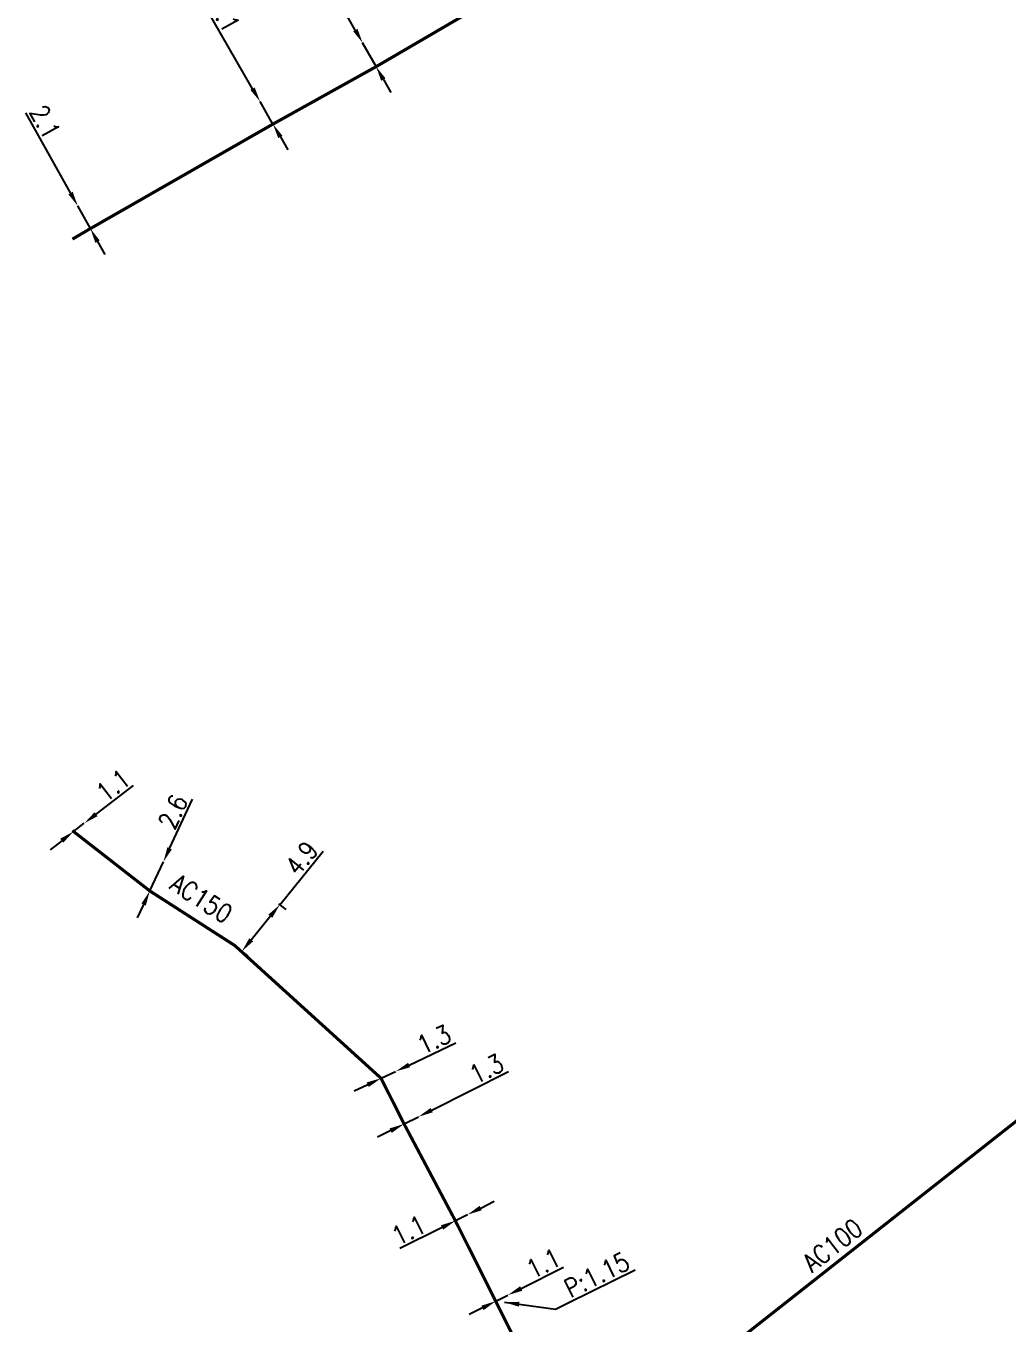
# Model space of a CAD drawing. Header units: millimetres. Extents: x 160996 to 162003, y 120996 to 122000.
# Drawn here: x 160996.2 to 161075.5, y 121475.4 to 121580.3 of the extents above; entities that cross this region are included whole.
import ezdxf
from ezdxf.enums import TextEntityAlignment as Align

# ---------------------------------------------------------------- set-up
doc = ezdxf.new("R2010")
doc.units = ezdxf.units.MM
doc.header["$PDMODE"] = 34
doc.linetypes.add('L_100_AP', pattern=[14, 10, -1.5, 1, -1.5])
doc.linetypes.add('L_100_PE', pattern=[14, 10, -1.5, 1, -1.5])
doc.layers.get('Defpoints').update_dxf_attribs({"linetype": 'CONTINUOUS'})
doc.layers.add('L_140', color=3, linetype='CONTINUOUS')
doc.styles.get("Standard").update_dxf_attribs({"font": 'romans.shx', "width": 0.85})
doc.dimstyles.get("Standard").update_dxf_attribs({"dimtxt": 1.5, "dimasz": 1.2, "dimexe": 0.625, "dimexo": 0.625, "dimgap": 0.25, "dimtad": 1, "dimdec": 1, "dimzin": 0, "dimdsep": 46, "dimtxsty": 'Standard', "dimcen": -0.5, "dimadec": 0, "dimazin": 0, "dimtfac": 1, "dimtdec": 1, "dimtmove": 0, "dimatfit": 3, "dimfxl": 0, "dimtolj": 1, "dimtzin": 0, "dimarcsym": 0})

# ---------------------------------------------------------------- blocks, each defined once
blk = doc.blocks.new('*D461')
at = {"layer": 'Defpoints', "color": 0, "linetype": 'Continuous', "transparency": 16777216}
for p in [(161000.43, 121565.72), (161000.43, 121565.72), (161001.45, 121563.89)]:
    blk.add_point(p, dxfattribs=at)
at = {"layer": 'L_140', "color": 0, "linetype": 'Continuous', "lineweight": -2, "transparency": 16777216}
for p, q in [((160999.84, 121566.77), (160996.25, 121573.24)), ((161001.45, 121563.89), (161000.43, 121565.72)), ((161000.97, 121566.02), (161000.97, 121566.02)), ((161001.99, 121564.19), (161001.99, 121564.19)), ((161002.03, 121562.84), (161002.61, 121561.79))]:
    blk.add_line(p, q, dxfattribs=at)
at = {"layer": 'L_140', "color": 0, "linetype": 'Continuous', "transparency": 16777216}
for points in [[(161000.02, 121566.87), (160999.67, 121566.67), (161000.43, 121565.72)], [(161002.2, 121562.93), (161001.85, 121562.74), (161001.45, 121563.89)]]:
    blk.add_solid(points, dxfattribs=at)
at = {"layer": 'L_140', "color": 0, "linetype": 'Continuous', "transparency": 16777216, "insert": (160997.8, 121572.5), "char_height": 1.5, "attachment_point": 5, "rotation": 299.0492}
blk.add_mtext('\\A1;2.1', dxfattribs=at)
blk = doc.blocks.new('*D81')
at = {"layer": 'Defpoints', "color": 0, "linetype": 'Continuous', "transparency": 16777216}
for p in [(161000.09, 121515.19), (161000.96, 121515.86), (161000.96, 121515.86)]:
    blk.add_point(p, dxfattribs=at)
at = {"layer": 'L_140', "color": 0, "linetype": 'Continuous', "lineweight": -2, "transparency": 16777216}
for p, q in [((161001.91, 121516.59), (161004.94, 121518.92)), ((161000.09, 121515.19), (161000.96, 121515.86)), ((160999.14, 121514.45), (160998.19, 121513.72))]:
    blk.add_line(p, q, dxfattribs=at)
at = {"layer": 'L_140', "color": 0, "linetype": 'Continuous', "transparency": 16777216}
for points in [[(161001.79, 121516.75), (161002.03, 121516.43), (161000.96, 121515.86)], [(160999.01, 121514.61), (160999.26, 121514.29), (161000.09, 121515.19)]]:
    blk.add_solid(points, dxfattribs=at)
at = {"layer": 'L_140', "color": 0, "linetype": 'Continuous', "transparency": 16777216, "insert": (161003.29, 121518.92), "char_height": 1.5, "attachment_point": 5, "rotation": 37.6253}
blk.add_mtext('\\A1;1.1', dxfattribs=at)
blk = doc.blocks.new('*D82')
at = {"layer": 'Defpoints', "color": 0, "linetype": 'Continuous', "transparency": 16777216}
for p in [(161007.35, 121512.75), (161007.35, 121512.75), (161006.25, 121510.39)]:
    blk.add_point(p, dxfattribs=at)
at = {"layer": 'L_140', "color": 0, "linetype": 'Continuous', "lineweight": -2, "transparency": 16777216}
for p, q in [((161007.85, 121513.83), (161009.69, 121517.8)), ((161006.25, 121510.39), (161007.35, 121512.75)), ((161005.75, 121509.3), (161005.24, 121508.21))]:
    blk.add_line(p, q, dxfattribs=at)
at = {"layer": 'L_140', "color": 0, "linetype": 'Continuous', "transparency": 16777216}
for points in [[(161007.67, 121513.92), (161008.03, 121513.75), (161007.35, 121512.75)], [(161005.57, 121509.38), (161005.93, 121509.22), (161006.25, 121510.39)]]:
    blk.add_solid(points, dxfattribs=at)
at = {"layer": 'L_140', "color": 0, "linetype": 'Continuous', "transparency": 16777216, "insert": (161008.12, 121516.78), "char_height": 1.5, "attachment_point": 5, "rotation": 65.0948}
blk.add_mtext('\\A1;2.6', dxfattribs=at)
blk = doc.blocks.new('*D83')
at = {"layer": 'Defpoints', "color": 0, "linetype": 'Continuous', "transparency": 16777216}
for p in [(161016.16, 121509.74), (161016.74, 121509.28), (161013.11, 121505.98)]:
    blk.add_point(p, dxfattribs=at)
at = {"layer": 'L_140', "color": 0, "linetype": 'Continuous', "lineweight": -2, "transparency": 16777216}
for p, q in [((161016.74, 121509.28), (161020.25, 121513.61)), ((161016.65, 121509.35), (161017.22, 121508.88)), ((161014.44, 121506.44), (161015.98, 121508.34)), ((161013.59, 121505.58), (161014.17, 121505.12))]:
    blk.add_line(p, q, dxfattribs=at)
at = {"layer": 'L_140', "color": 0, "linetype": 'Continuous', "transparency": 16777216}
for points in [[(161015.82, 121508.47), (161016.14, 121508.22), (161016.74, 121509.28)], [(161014.28, 121506.57), (161014.59, 121506.32), (161013.68, 121505.51)]]:
    blk.add_solid(points, dxfattribs=at)
at = {"layer": 'L_140', "color": 0, "linetype": 'Continuous', "transparency": 16777216, "insert": (161018.5, 121513.04), "char_height": 1.5, "attachment_point": 5, "rotation": 50.9526}
blk.add_mtext('\\A1;4.9', dxfattribs=at)
blk = doc.blocks.new('*D84')
at = {"layer": 'Defpoints', "color": 0, "linetype": 'Continuous', "transparency": 16777216}
for p in [(161024.92, 121495.26), (161026.1, 121495.81), (161026.1, 121495.81)]:
    blk.add_point(p, dxfattribs=at)
at = {"layer": 'L_140', "color": 0, "linetype": 'Continuous', "lineweight": -2, "transparency": 16777216}
for p, q in [((161027.18, 121496.33), (161030.97, 121498.13)), ((161024.92, 121495.26), (161026.1, 121495.81)), ((161023.84, 121494.74), (161022.76, 121494.23))]:
    blk.add_line(p, q, dxfattribs=at)
at = {"layer": 'L_140', "color": 0, "linetype": 'Continuous', "transparency": 16777216}
for points in [[(161027.1, 121496.51), (161027.27, 121496.15), (161026.1, 121495.81)], [(161023.75, 121494.92), (161023.93, 121494.56), (161024.92, 121495.26)]]:
    blk.add_solid(points, dxfattribs=at)
at = {"layer": 'L_140', "color": 0, "linetype": 'Continuous', "transparency": 16777216, "insert": (161029.19, 121498.39), "char_height": 1.5, "attachment_point": 5, "rotation": 25.4142}
blk.add_mtext('\\A1;1.3', dxfattribs=at)
blk = doc.blocks.new('*D85')
at = {"layer": 'Defpoints', "color": 0, "linetype": 'Continuous', "transparency": 16777216}
for p in [(161027.94, 121492.15), (161027.94, 121492.15), (161026.78, 121491.57)]:
    blk.add_point(p, dxfattribs=at)
at = {"layer": 'L_140', "color": 0, "linetype": 'Continuous', "lineweight": -2, "transparency": 16777216}
for p, q in [((161029.01, 121492.69), (161035.22, 121495.8)), ((161026.78, 121491.57), (161027.94, 121492.15)), ((161025.7, 121491.03), (161024.63, 121490.49))]:
    blk.add_line(p, q, dxfattribs=at)
at = {"layer": 'L_140', "color": 0, "linetype": 'Continuous', "transparency": 16777216}
for points in [[(161028.92, 121492.86), (161029.1, 121492.51), (161027.94, 121492.15)], [(161025.61, 121491.21), (161025.79, 121490.85), (161026.78, 121491.57)]]:
    blk.add_solid(points, dxfattribs=at)
at = {"layer": 'L_140', "color": 0, "linetype": 'Continuous', "transparency": 16777216, "insert": (161033.43, 121496.02), "char_height": 1.5, "attachment_point": 5, "rotation": 26.6391}
blk.add_mtext('\\A1;1.3', dxfattribs=at)
blk = doc.blocks.new('*D86')
at = {"layer": 'Defpoints', "color": 0, "linetype": 'Continuous', "transparency": 16777216}
for p in [(161035.16, 121477.74), (161035.16, 121477.74), (161034.18, 121477.25)]:
    blk.add_point(p, dxfattribs=at)
at = {"layer": 'L_140', "color": 0, "linetype": 'Continuous', "lineweight": -2, "transparency": 16777216}
for p, q in [((161036.24, 121478.28), (161039.66, 121479.99)), ((161034.18, 121477.25), (161035.16, 121477.74)), ((161033.11, 121476.71), (161032.04, 121476.17))]:
    blk.add_line(p, q, dxfattribs=at)
at = {"layer": 'L_140', "color": 0, "linetype": 'Continuous', "transparency": 16777216}
for points in [[(161036.15, 121478.46), (161036.33, 121478.1), (161035.16, 121477.74)], [(161033.02, 121476.89), (161033.2, 121476.53), (161034.18, 121477.25)]]:
    blk.add_solid(points, dxfattribs=at)
at = {"layer": 'L_140', "color": 0, "linetype": 'Continuous', "transparency": 16777216, "insert": (161038.03, 121480.3), "char_height": 1.5, "attachment_point": 5, "rotation": 26.6391}
blk.add_mtext('\\A1;1.1', dxfattribs=at)
blk = doc.blocks.new('*D87')
at = {"layer": 'Defpoints', "color": 0, "linetype": 'Continuous', "transparency": 16777216}
for p in [(161030.92, 121483.75), (161031.9, 121484.24), (161031.9, 121484.24)]:
    blk.add_point(p, dxfattribs=at)
at = {"layer": 'L_140', "color": 0, "linetype": 'Continuous', "lineweight": -2, "transparency": 16777216}
for p, q in [((161032.97, 121484.78), (161034.05, 121485.32)), ((161031.9, 121484.24), (161030.92, 121483.75)), ((161029.85, 121483.21), (161026.43, 121481.5))]:
    blk.add_line(p, q, dxfattribs=at)
at = {"layer": 'L_140', "color": 0, "linetype": 'Continuous', "transparency": 16777216}
for points in [[(161032.88, 121484.96), (161033.06, 121484.6), (161031.9, 121484.24)], [(161029.76, 121483.39), (161029.94, 121483.03), (161030.92, 121483.75)]]:
    blk.add_solid(points, dxfattribs=at)
at = {"layer": 'L_140', "color": 0, "linetype": 'Continuous', "transparency": 16777216, "insert": (161027.15, 121482.98), "char_height": 1.5, "attachment_point": 5, "rotation": 26.6391}
blk.add_mtext('\\A1;1.1', dxfattribs=at)
blk = doc.blocks.new('*D1746')
at = {"layer": 'Defpoints', "color": 0, "linetype": 'Continuous', "transparency": 16777216}
for p in [(161015.15, 121574.15), (161015.15, 121574.15), (161016.19, 121572.33)]:
    blk.add_point(p, dxfattribs=at)
at = {"layer": 'L_140', "color": 0, "linetype": 'Continuous', "lineweight": -2, "transparency": 16777216}
for p, q in [((161014.55, 121575.19), (161010.72, 121581.84)), ((161016.19, 121572.33), (161015.15, 121574.15)), ((161016.79, 121571.29), (161017.39, 121570.25))]:
    blk.add_line(p, q, dxfattribs=at)
at = {"layer": 'L_140', "color": 0, "linetype": 'Continuous', "transparency": 16777216}
for points in [[(161014.72, 121575.29), (161014.37, 121575.09), (161015.15, 121574.15)], [(161016.96, 121571.39), (161016.62, 121571.19), (161016.19, 121572.33)]]:
    blk.add_solid(points, dxfattribs=at)
at = {"layer": 'L_140', "color": 0, "linetype": 'Continuous', "transparency": 16777216, "insert": (161012.29, 121581.12), "char_height": 1.5, "attachment_point": 5, "rotation": 299.9068}
blk.add_mtext('\\A1;2.1', dxfattribs=at)
blk = doc.blocks.new('*D1747')
at = {"layer": 'Defpoints', "color": 0, "linetype": 'Continuous', "transparency": 16777216}
for p in [(161023.43, 121578.89), (161023.43, 121578.89), (161024.52, 121576.97)]:
    blk.add_point(p, dxfattribs=at)
at = {"layer": 'L_140', "color": 0, "linetype": 'Continuous', "lineweight": -2, "transparency": 16777216}
for p, q in [((161022.84, 121579.93), (161020.69, 121583.74)), ((161024.52, 121576.97), (161023.43, 121578.89)), ((161025.11, 121575.93), (161025.7, 121574.88))]:
    blk.add_line(p, q, dxfattribs=at)
at = {"layer": 'L_140', "color": 0, "linetype": 'Continuous', "transparency": 16777216}
for points in [[(161023.02, 121580.03), (161022.67, 121579.83), (161023.43, 121578.89)], [(161025.28, 121576.03), (161024.93, 121575.83), (161024.52, 121576.97)]]:
    blk.add_solid(points, dxfattribs=at)
at = {"layer": 'L_140', "color": 0, "linetype": 'Continuous', "transparency": 16777216, "insert": (161022.34, 121582.85), "char_height": 1.5, "attachment_point": 5, "rotation": 299.4616}
blk.add_mtext('\\A1;2.2', dxfattribs=at)

msp = doc.modelspace()

# ---------------------------------------------------------------- linework, layer by layer
at = {"layer": 'L_140', "linetype": 'L_100_PE', "const_width": 0.25, "flags": 128}
msp.add_lwpolyline([(161000, 121563.04), (161001.45, 121563.89), (161016.19, 121572.33), (161024.52, 121576.97), (161033.82, 121582.4), (161048.68, 121590.76), (161057.51, 121596.95), (161060.74, 121599.53)], dxfattribs=at)
at = {"layer": 'L_140', "linetype": 'L_100_AP', "const_width": 0.25, "flags": 128}
msp.add_lwpolyline([(161141.27, 121543.82), (161140.68, 121543.35), (161124.67, 121529.97), (161106.2, 121515.45), (161081.52, 121495.98), (161050.88, 121471.84), (161047.19, 121468.89), (161039.56, 121463.29), (161037.33, 121461.65), (161037.59, 121460.95), (161041.34, 121450.88), (161043.82, 121444.49), (161045.43, 121439.67, -0.352666), (161045.22, 121439.08), (161044.71, 121438.78), (161037.19, 121434.31, 0.273196), (161036.95, 121433.86), (161037.09, 121430.1), (161038.04, 121424.35)], format="xyb", dxfattribs=at)
at = {"layer": 'L_140', "linetype": 'L_100_AP'}
msp.add_lwpolyline([(161000, 121515.27, 0.25, 0.25, 0), (161000.09, 121515.19, 0.25, 0.25, 0), (161006.25, 121510.39, 0.25, 0.25, 0), (161013.11, 121505.98, 0.25, 0.25, 0), (161024.92, 121495.26, 0.25, 0.25, 0), (161026.78, 121491.57, 0.25, 0.25, 0), (161030.92, 121483.75, 0.25, 0.25, 0), (161034.18, 121477.25, 0.25, 0.25, 0), (161036.08, 121473.45, 0.25, 0.25, 0), (161039.74, 121466.03, 0.25, 0.25, 0), (161038.12, 121462.23, 0, 0, 0)], format="xyseb", dxfattribs=at)

# ---------------------------------------------------------------- texts
at = {"layer": 'L_140', "linetype": 'Continuous', "width": 0.85}
msp.add_text('AC150', height=1.5, rotation=327.2317, dxfattribs=at).set_placement((161007.73, 121510.62))
msp.add_text('AC100', height=1.5, rotation=38.2792, dxfattribs=at).set_placement((161061.38, 121481.77), align=Align.MIDDLE)
at = {"layer": 'L_140', "linetype": 'Continuous', "insert": (161040.2, 121477.48), "char_height": 1.5, "attachment_point": 7, "rotation": 26.3773}
msp.add_mtext('P:1.15', dxfattribs=at)

# ---------------------------------------------------------------- dimensions: what is measured, and where the dimension line sits
at = {"layer": 'L_140', "linetype": 'Continuous'}
for base, p1, p2, angle, picture, middle in [((161023.43, 121578.89), (161024.52, 121576.97), (161023.43, 121578.89), 299.4616, '*D1747', (161021.47, 121582.36)), ((161015.15, 121574.15), (161016.19, 121572.33), (161015.15, 121574.15), 299.9068, '*D1746', (161011.42, 121580.62)), ((161000.43, 121565.72), (161001.45, 121563.89), (161000.43, 121565.72), 299.0492, '*D461', (160996.93, 121572.01)), ((161000.96, 121515.86), (161000.09, 121515.19), (161000.96, 121515.86), 217.6253, '*D81', (161003.9, 121518.12)), ((161007.35, 121512.75), (161006.25, 121510.39), (161007.35, 121512.75), 245.0948, '*D82', (161009.03, 121516.36)), ((161016.74, 121509.28), (161013.11, 121505.98), (161016.16, 121509.74), 230.9526, '*D83', (161019.27, 121512.41)), ((161026.1, 121495.81), (161024.92, 121495.26), (161026.1, 121495.81), 205.4142, '*D84', (161029.62, 121497.49)), ((161027.94, 121492.15), (161026.78, 121491.57), (161027.94, 121492.15), 206.6391, '*D85', (161033.88, 121495.13)), ((161031.9, 121484.24), (161030.92, 121483.75), (161031.9, 121484.24), 206.6391, '*D87', (161027.6, 121482.09)), ((161035.16, 121477.74), (161034.18, 121477.25), (161035.16, 121477.74), 206.6391, '*D86', (161038.48, 121479.4))]:
    dim = msp.add_linear_dim(base=base, p1=p1, p2=p2, angle=angle, dimstyle='Standard', dxfattribs=at)
    dim.commit()
    dim.dimension.update_dxf_attribs({"geometry": picture, "text_midpoint": middle, "dimtype": 160})

# ---------------------------------------------------------------- leaders
at = {"layer": 'L_140', "linetype": 'Continuous', "annotation_type": 0, "has_hookline": 1, "hookline_direction": 0, "text_width": 5.71, "horizontal_direction": (0.895888, 0.44428, 0)}
msp.add_leader([(161034.88, 121477.17), (161039.01, 121476.61), (161040.09, 121477.14)], dimstyle='Standard', dxfattribs=at)

doc.saveas('drawing.dxf')
